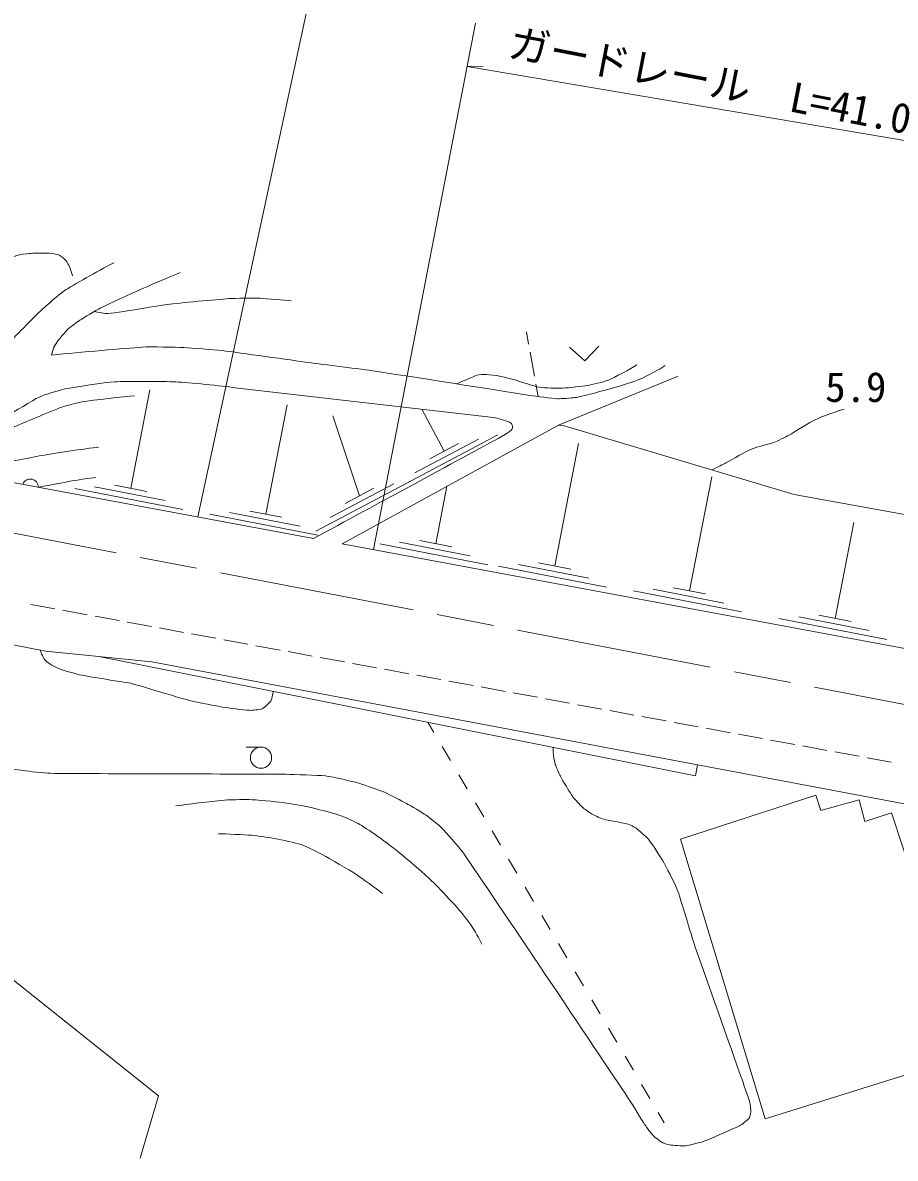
# Model space of a CAD drawing. Units: millimetres, scale not verified. Extents: x 40000 to 680000, y 20000 to 380000.
# Drawn here: x 372299 to 425656, y 260127 to 329599 of the extents above; entities that cross this region are included whole.
import ezdxf
from ezdxf.enums import TextEntityAlignment as Align

# ---------------------------------------------------------------- set-up
doc = ezdxf.new("R2010")
doc.units = ezdxf.units.MM
doc.header["$LTSCALE"] = 1000
doc.linetypes.add('CHAIN', pattern=[18.5, 12, -1.5, 3.5, -1.5])
for name, color, linetype, lineweight in [('M-BMK', 2, 'CHAIN', 13), ('M-STR-HTXT', 7, 'Continuous', 13), ('M-WORK', 1, 'Continuous', 13)]:
    doc.layers.add(name, color=color, linetype=linetype, lineweight=lineweight)
doc.styles.add('ＭＳ ゴシック', font='')
doc.styles.get('ＭＳ ゴシック').set_extended_font_data('MS Gothic')

msp = doc.modelspace()

# ---------------------------------------------------------------- linework, layer by layer
at = {"layer": 'M-BMK'}
msp.add_line((450677, 283190), (353673, 301847), dxfattribs=at)
at = {"layer": 'M-STR-HTXT'}
for p, q in [((390022, 332023), (383010, 299368)), ((399987, 329576), (393753, 297367))]:
    msp.add_line(p, q, dxfattribs=at)
msp.add_lwpolyline([(440089, 320049), (399473, 326921), (400456, 326942)], dxfattribs=at)
at = {"layer": 'M-WORK'}
for p, q in [((403099, 310690), (403234, 309941)), ((403323, 309449), (403589, 307973)), ((378908, 301117), (380077, 307134)), ((401097, 305445), (385280, 307268)), ((403677, 307481), (403812, 306731)), ((387171, 299535), (388470, 306216)), ((398067, 303382), (396700, 305951)), ((392890, 300645), (391257, 305545)), ((401347, 304378), (395406, 301220)), ((400164, 304123), (396279, 302058)), ((398950, 303851), (397184, 302912)), ((404830, 296367), (406285, 303853)), ((396170, 301642), (390230, 298483)), ((413080, 294840), (414435, 301813)), ((382084, 299828), (375480, 301111)), ((381004, 300374), (376685, 301213)), ((379889, 300927), (377926, 301308)), ((394988, 301387), (391103, 299321)), ((393773, 301115), (392007, 300176)), ((397558, 297722), (398243, 301247)), ((390348, 298246), (383743, 299529)), ((389268, 298792), (384949, 299631)), ((388153, 299345), (386190, 299726)), ((421971, 293154), (423113, 299029)), ((400734, 296432), (394130, 297716)), ((399654, 296979), (395335, 297818)), ((398539, 297531), (396576, 297913)), ((408006, 295077), (401401, 296361)), ((406926, 295623), (402607, 296463)), ((405811, 296176), (403848, 296558)), ((416256, 293550), (409652, 294834)), ((415176, 294096), (410857, 294936)), ((414061, 294649), (412098, 295031)), ((372788, 294012), (374264, 293742)), ((374755, 293652), (376231, 293381)), ((376723, 293291), (378198, 293020)), ((424068, 292410), (419749, 293250)), ((422953, 292963), (420990, 293345)), ((378690, 292930), (380165, 292659)), ((380657, 292569), (382132, 292298)), ((425148, 291864), (418543, 293148)), ((382624, 292208), (384099, 291938)), ((384591, 291847), (386067, 291577)), ((386558, 291486), (388034, 291216)), ((388526, 291126), (390001, 290855)), ((493824, 269066), (380197, 290496)), ((390493, 290765), (391968, 290494)), ((392460, 290404), (393935, 290133)), ((394427, 290043), (395903, 289772)), ((396394, 289682), (397870, 289412)), ((398362, 289321), (399837, 289051)), ((400329, 288961), (401804, 288690)), ((402296, 288600), (403771, 288329)), ((404263, 288239), (405738, 287968)), ((406230, 287878), (407706, 287607)), ((408197, 287517), (409673, 287246)), ((410165, 287156), (411640, 286886)), ((397439, 286179), (397072, 286802)), ((412132, 286795), (413607, 286525)), ((414099, 286435), (415574, 286164)), ((416066, 286074), (417541, 285803)), ((418033, 285713), (419509, 285442)), ((386872, 285284), (385965, 285284)), ((398456, 284457), (397948, 285318)), ((420000, 285352), (421476, 285081)), ((421968, 284991), (423443, 284720)), ((423935, 284630), (425410, 284360)), ((399472, 282734), (398964, 283596)), ((400489, 281012), (399981, 281873)), ((401506, 279290), (400997, 280151)), ((402522, 277567), (402014, 278429)), ((403539, 275845), (403031, 276706)), ((404555, 274123), (404047, 274984)), ((405572, 272400), (405064, 273261)), ((406589, 270678), (406080, 271539)), ((407605, 268956), (407097, 269817)), ((408622, 267233), (408114, 268094)), ((409638, 265511), (409130, 266372)), ((410655, 263788), (410147, 264650)), ((411531, 262304), (411163, 262927))]:
    msp.add_line(p, q, dxfattribs=at)
for points in [[(390090, 298049), (368401, 302088), (316212, 314230)], [(405741, 309754), (406662, 308904), (407535, 309801)], [(412387, 307969), (405063, 304987), (391823, 297727)], [(438251, 290364), (432855, 298310), (419463, 300744), (405340, 304956), (405063, 304987)], [(438805, 290593), (436107, 289481), (391823, 297727)], [(365167, 292857), (361722, 279000), (380592, 263950), (379490, 260127)], [(366277, 292608), (373694, 291151), (380197, 290496)], [(376946, 290824), (413436, 283532), (413562, 284203)]]:
    msp.add_lwpolyline(points, dxfattribs=at)
msp.add_lwpolyline([(412517, 279658), (417699, 262536), (428204, 265822), (426875, 269818), (428991, 270446), (425421, 281255), (423801, 280726), (423442, 282058), (421105, 281397), (420798, 282341)], close=True, dxfattribs=at)
msp.add_circle((386872, 284636), 648, dxfattribs=at)
msp.add_arc((372765, 301186), 496, 359.68019, 159.22472, dxfattribs=at)
for points, knots in [([(308089, 315097), (308834, 315484), (311103, 316579), (311870, 316921), (312125, 317034), (312920, 317307), (313192, 317369), (313782, 317505), (315570, 317818), (316167, 317912), (316651, 317989), (318110, 318183), (318599, 318219), (319131, 318259), (320733, 318302), (321267, 318290), (321954, 318275), (324018, 318177), (324700, 318082), (325801, 317929), (329081, 317310), (330163, 317053), (337536, 315300), (359603, 309832), (366964, 308033), (367153, 307987), (367723, 307862), (367914, 307830), (368021, 307811), (368346, 307771), (368454, 307779), (368621, 307792), (369143, 307834), (369280, 307931), (369675, 308209), (370686, 309255), (371031, 309594), (371447, 310003), (372668, 311262), (373085, 311671), (373270, 311853), (373843, 312379), (374039, 312548), (374216, 312700), (374752, 313151), (374950, 313273), (375519, 313625), (377271, 314607), (377867, 314909)], [0, 0, 0, 0, 1, 1, 1, 2, 2, 2, 3, 3, 3, 4, 4, 4, 5, 5, 5, 6, 6, 6, 7, 7, 7, 8, 8, 8, 9, 9, 9, 10, 10, 10, 11, 11, 11, 12, 12, 12, 13, 13, 13, 14, 14, 14, 15, 15, 15, 16, 16, 16, 16]), ([(375336, 314109), (375308, 314243), (375177, 314636), (375118, 314760), (375077, 314848), (374910, 315090), (374841, 315158), (374775, 315222), (374543, 315382), (374455, 315411), (374324, 315454), (373907, 315501), (373769, 315507), (373555, 315516), (372910, 315501), (372697, 315483), (372543, 315470), (372085, 315396), (371938, 315351), (371784, 315303), (371467, 315188), (371168, 315073)], [0, 0, 0, 0, 1, 1, 1, 2, 2, 2, 3, 3, 3, 4, 4, 4, 5, 5, 5, 6, 6, 6, 7, 7, 7, 7]), ([(385280, 307268), (384562, 307376), (382395, 307591), (381670, 307626), (380922, 307663), (378670, 307674), (377922, 307626), (377308, 307587), (375478, 307315), (374874, 307193), (374554, 307128), (373612, 306835), (373316, 306697), (372900, 306503), (371734, 305763), (371333, 305540), (371087, 305404), (370338, 305018), (370082, 304903), (369959, 304847), (369577, 304708), (369444, 304690), (369299, 304670), (368856, 304685), (368712, 304714), (368420, 304772), (367571, 305052), (367281, 305120), (359631, 306904), (336680, 312250), (329016, 313972), (328269, 314140), (325992, 314466), (325234, 314568), (324754, 314632), (323309, 314785), (322825, 314804), (322212, 314827), (320367, 314844), (319756, 314780), (319075, 314709), (317455, 314453), (316212, 314230)], [0, 0, 0, 0, 1, 1, 1, 2, 2, 2, 3, 3, 3, 4, 4, 4, 5, 5, 5, 6, 6, 6, 7, 7, 7, 8, 8, 8, 9, 9, 9, 10, 10, 10, 11, 11, 11, 12, 12, 12, 13, 13, 13, 14, 14, 14, 14]), ([(379144, 306780), (378502, 306729), (376585, 306503), (375949, 306404), (375691, 306363), (374932, 306167), (374684, 306083), (374391, 305984), (373537, 305612), (373251, 305493), (372960, 305372), (372088, 305014), (371801, 304886), (371605, 304798), (371038, 304493), (370839, 304414), (370622, 304327), (369956, 304099), (369726, 304059), (369463, 304014), (368660, 303974), (368394, 303992), (368002, 304019), (366833, 304189), (366451, 304282), (364123, 304850), (357178, 306720), (354851, 307297), (352577, 307861), (345730, 309462), (343445, 309985), (341251, 310488), (334650, 311917), (332457, 312427), (331920, 312551), (330332, 313023), (329797, 313158), (329351, 313270), (328007, 313582), (327554, 313663), (327227, 313721), (326232, 313819), (325901, 313852), (325576, 313885), (324598, 313967), (324272, 313994), (323962, 314019), (323027, 314071), (322718, 314110), (322459, 314142), (321679, 314253), (321436, 314346), (321221, 314427), (320818, 314612), (320406, 314814)], [0, 0, 0, 0, 1, 1, 1, 2, 2, 2, 3, 3, 3, 4, 4, 4, 5, 5, 5, 6, 6, 6, 7, 7, 7, 8, 8, 8, 9, 9, 9, 10, 10, 10, 11, 11, 11, 12, 12, 12, 13, 13, 13, 14, 14, 14, 15, 15, 15, 16, 16, 16, 17, 17, 17, 18, 18, 18, 18]), ([(381935, 314319), (381436, 314115), (379948, 313480), (379456, 313261), (378970, 313044), (377518, 312379), (377043, 312137), (376784, 312005), (376035, 311556), (375792, 311396), (375623, 311284), (375129, 310928), (374989, 310782), (374810, 310594), (374305, 309985), (374210, 309743), (374167, 309635), (374116, 309464), (374063, 309263)], [0, 0, 0, 0, 1, 1, 1, 2, 2, 2, 3, 3, 3, 4, 4, 4, 5, 5, 5, 6, 6, 6, 6]), ([(388711, 312575), (388335, 312627), (387201, 312726), (386822, 312740), (386440, 312754), (385291, 312742), (384909, 312717), (384152, 312666), (381885, 312456), (381132, 312362), (380515, 312286), (378678, 311955), (378063, 311867), (377922, 311846), (377495, 311803), (377354, 311819), (377206, 311836), (376949, 311877), (376664, 311926)], [0, 0, 0, 0, 1, 1, 1, 2, 2, 2, 3, 3, 3, 4, 4, 4, 5, 5, 5, 6, 6, 6, 6]), ([(411585, 308621), (411305, 308432), (410412, 307944), (410101, 307812), (409762, 307667), (408701, 307345), (408347, 307238), (408073, 307156), (407242, 306937), (406965, 306867), (406784, 306822), (406239, 306690), (406054, 306665), (405846, 306636), (405218, 306587), (405008, 306597), (404669, 306614), (403658, 306749), (403322, 306800), (401428, 307086), (395756, 307999), (393861, 308280), (393050, 308401), (390608, 308700), (389796, 308809), (388733, 308952), (385551, 309410), (384487, 309538), (384021, 309594), (382618, 309706), (382149, 309727), (381644, 309749), (380125, 309783), (379620, 309751), (378558, 309683), (375831, 309441), (374063, 309263)], [0, 0, 0, 0, 1, 1, 1, 2, 2, 2, 3, 3, 3, 4, 4, 4, 5, 5, 5, 6, 6, 6, 7, 7, 7, 8, 8, 8, 9, 9, 9, 10, 10, 10, 11, 11, 11, 12, 12, 12, 12]), ([(409842, 308665), (409507, 308443), (408441, 307875), (408071, 307720), (407837, 307623), (407093, 307457), (406843, 307413), (406548, 307362), (405655, 307260), (405356, 307248), (405063, 307236), (404181, 307246), (403892, 307295), (403567, 307351), (402628, 307678), (402310, 307768), (402142, 307815), (401633, 307948), (401460, 307980), (401301, 308010), (400819, 308069), (400658, 308075), (400539, 308079), (400178, 308068), (400067, 308027), (399822, 307937), (399314, 307718), (398839, 307503)], [0, 0, 0, 0, 1, 1, 1, 2, 2, 2, 3, 3, 3, 4, 4, 4, 5, 5, 5, 6, 6, 6, 7, 7, 7, 8, 8, 8, 9, 9, 9, 9]), ([(422535, 305964), (422175, 305869), (421124, 305485), (420788, 305326), (420444, 305163), (419481, 304545), (419148, 304361), (418971, 304264), (418427, 303992), (418237, 303923), (417977, 303827), (417160, 303643), (416905, 303535), (416570, 303392), (415625, 302844), (415303, 302675), (415131, 302584), (414803, 302414), (414461, 302236)], [0, 0, 0, 0, 1, 1, 1, 2, 2, 2, 3, 3, 3, 4, 4, 4, 5, 5, 5, 6, 6, 6, 6]), ([(401097, 305445), (401288, 305407), (401851, 305249), (402033, 305183), (402077, 305167), (402194, 305080), (402214, 305038), (402238, 304988), (402268, 304808), (402238, 304761), (402182, 304671), (401922, 304475), (401829, 304424), (399592, 303193), (393670, 299979), (390090, 298049)], [0, 0, 0, 0, 1, 1, 1, 2, 2, 2, 3, 3, 3, 4, 4, 4, 5, 5, 5, 5]), ([(376934, 303637), (376204, 303546), (374022, 303221), (373298, 303094), (372671, 302984), (370801, 302602), (370182, 302456)], [0, 0, 0, 0, 1, 1, 1, 2, 2, 2, 2]), ([(376767, 301781), (376449, 301744), (375500, 301602), (375185, 301545), (374791, 301473), (374053, 301332), (373274, 301181)], [0, 0, 0, 0, 1, 1, 1, 2, 2, 2, 2]), ([(362035, 293558), (362314, 293362), (363086, 292687), (363318, 292437), (363543, 292195), (364137, 291397), (364309, 291115), (364630, 290588), (365491, 288949), (365773, 288400), (365935, 288084), (366362, 287108), (366529, 286794), (366604, 286653), (366881, 286261), (366977, 286133), (367089, 285986), (367435, 285553), (367567, 285425), (367710, 285287), (368170, 284902), (368347, 284811), (368624, 284668), (369512, 284359), (369810, 284268), (370023, 284203), (370677, 284069), (370896, 284032), (371178, 283985), (372029, 283879), (372313, 283847), (372644, 283809), (373637, 283686), (373970, 283681), (376857, 283640), (385516, 283644), (388403, 283617), (388885, 283613), (390331, 283563), (390811, 283523), (391007, 283506), (391583, 283378), (391774, 283336), (391995, 283287), (392655, 283133), (392870, 283066), (393192, 282966), (394145, 282631), (394454, 282500), (394725, 282385), (395510, 281980), (395767, 281837), (396011, 281703), (396731, 281274), (396960, 281115), (397160, 280975), (397737, 280520), (397909, 280346), (398188, 280064), (398982, 279172), (399208, 278845), (401272, 275854), (407331, 266787), (409351, 263765), (409560, 263453), (410141, 262486), (410350, 262173), (410443, 262035), (410742, 261632), (410856, 261511), (410941, 261421), (411230, 261186), (411338, 261125), (411436, 261071), (411757, 260962), (411868, 260945), (412056, 260915), (412630, 260877), (412820, 260896), (413044, 260919), (413706, 261076), (413918, 261154), (414372, 261321), (415704, 261899), (416135, 262118), (416266, 262185), (416619, 262462), (416713, 262576), (416762, 262636), (416817, 262871), (416821, 262949), (416827, 263068), (416792, 263425), (416761, 263539), (416674, 263855), (416342, 264780), (416234, 265089), (415672, 266692), (413957, 271494), (413408, 273102), (413169, 273801), (412558, 275930), (412298, 276620), (412163, 276979), (411627, 277998), (411436, 278330), (411279, 278604), (410760, 279401), (410559, 279645), (410427, 279806), (409951, 280213), (409784, 280337), (409701, 280397), (409419, 280524), (409323, 280558), (409222, 280593), (408909, 280657), (408805, 280678), (408685, 280703), (408322, 280762), (408202, 280787), (408103, 280807), (407804, 280872), (407708, 280907), (407576, 280956), (407191, 281136), (407070, 281208), (406954, 281277), (406627, 281515), (406528, 281606), (406399, 281724), (406039, 282105), (405938, 282247), (405768, 282484), (405318, 283238), (405179, 283495), (405103, 283634), (404914, 284073), (404868, 284225), (404824, 284371), (404738, 284820), (404735, 284972), (404734, 285048), (404735, 285151), (404737, 285271)], [0, 0, 0, 0, 1, 1, 1, 2, 2, 2, 3, 3, 3, 4, 4, 4, 5, 5, 5, 6, 6, 6, 7, 7, 7, 8, 8, 8, 9, 9, 9, 10, 10, 10, 11, 11, 11, 12, 12, 12, 13, 13, 13, 14, 14, 14, 15, 15, 15, 16, 16, 16, 17, 17, 17, 18, 18, 18, 19, 19, 19, 20, 20, 20, 21, 21, 21, 22, 22, 22, 23, 23, 23, 24, 24, 24, 25, 25, 25, 26, 26, 26, 27, 27, 27, 28, 28, 28, 29, 29, 29, 30, 30, 30, 31, 31, 31, 32, 32, 32, 33, 33, 33, 34, 34, 34, 35, 35, 35, 36, 36, 36, 37, 37, 37, 38, 38, 38, 39, 39, 39, 40, 40, 40, 41, 41, 41, 42, 42, 42, 43, 43, 43, 44, 44, 44, 45, 45, 45, 46, 46, 46, 47, 47, 47, 48, 48, 48, 48]), ([(373375, 291214), (373393, 291073), (373584, 290675), (373683, 290573), (373807, 290445), (374279, 290178), (374444, 290110), (374699, 290005), (375497, 289774), (375766, 289713), (376139, 289629), (377273, 289446), (377650, 289383), (377901, 289340), (378659, 289244), (378906, 289184), (379268, 289098), (380333, 288759), (380691, 288656), (381087, 288541), (382273, 288190), (382674, 288094), (383041, 288005), (384153, 287790), (384525, 287730), (384847, 287678), (385819, 287545), (386145, 287532), (386304, 287525), (386793, 287564), (386938, 287631), (387078, 287696), (387443, 288016), (387500, 288160), (387542, 288264), (387584, 288470), (387616, 288691)], [0, 0, 0, 0, 1, 1, 1, 2, 2, 2, 3, 3, 3, 4, 4, 4, 5, 5, 5, 6, 6, 6, 7, 7, 7, 8, 8, 8, 9, 9, 9, 10, 10, 10, 11, 11, 11, 12, 12, 12, 12]), ([(400371, 273235), (400264, 273468), (399889, 274141), (399747, 274355), (399605, 274569), (399122, 275172), (398954, 275366), (398734, 275621), (398041, 276356), (397808, 276597), (397653, 276757), (397179, 277224), (397015, 277373), (396721, 277639), (395821, 278421), (395514, 278672), (395231, 278903), (394360, 279571), (394064, 279785), (393841, 279946), (393156, 280408), (392917, 280544), (392696, 280669), (392008, 280997), (391770, 281083), (391487, 281186), (390611, 281412), (390320, 281488), (390147, 281533), (389624, 281655), (389449, 281688), (389197, 281735), (388438, 281860), (388184, 281890), (387777, 281938), (386553, 282061), (386143, 282076), (385813, 282088), (384820, 282054), (384491, 282025), (383924, 281975), (382230, 281769), (381668, 281681)], [0, 0, 0, 0, 1, 1, 1, 2, 2, 2, 3, 3, 3, 4, 4, 4, 5, 5, 5, 6, 6, 6, 7, 7, 7, 8, 8, 8, 9, 9, 9, 10, 10, 10, 11, 11, 11, 12, 12, 12, 13, 13, 13, 14, 14, 14, 14]), ([(384262, 279979), (384670, 279977), (385892, 279922), (386298, 279887), (386596, 279861), (387485, 279730), (387779, 279675), (388088, 279618), (389012, 279428), (389309, 279326), (389591, 279229), (390393, 278830), (390655, 278688), (391064, 278466), (392271, 277761), (392662, 277508), (392999, 277289), (393977, 276580), (394291, 276327)], [0, 0, 0, 0, 1, 1, 1, 2, 2, 2, 3, 3, 3, 4, 4, 4, 5, 5, 5, 6, 6, 6, 6])]:
    msp.add_open_spline(points, degree=3, knots=knots, dxfattribs=at)

# ---------------------------------------------------------------- texts
at = {"layer": 'M-STR-HTXT', "style": 'ＭＳ ゴシック'}
msp.add_text('ガードレール\u3000L=41.0', height=1833, rotation=349, dxfattribs=at).set_placement((414061, 324610), align=Align.BOTTOM_CENTER)
at = {"layer": 'M-WORK', "style": 'ＭＳ ゴシック'}
msp.add_text('5.9', height=1833, rotation=359.998, dxfattribs=at).set_placement((423243, 305848), align=Align.BOTTOM_CENTER)

doc.saveas('drawing.dxf')
